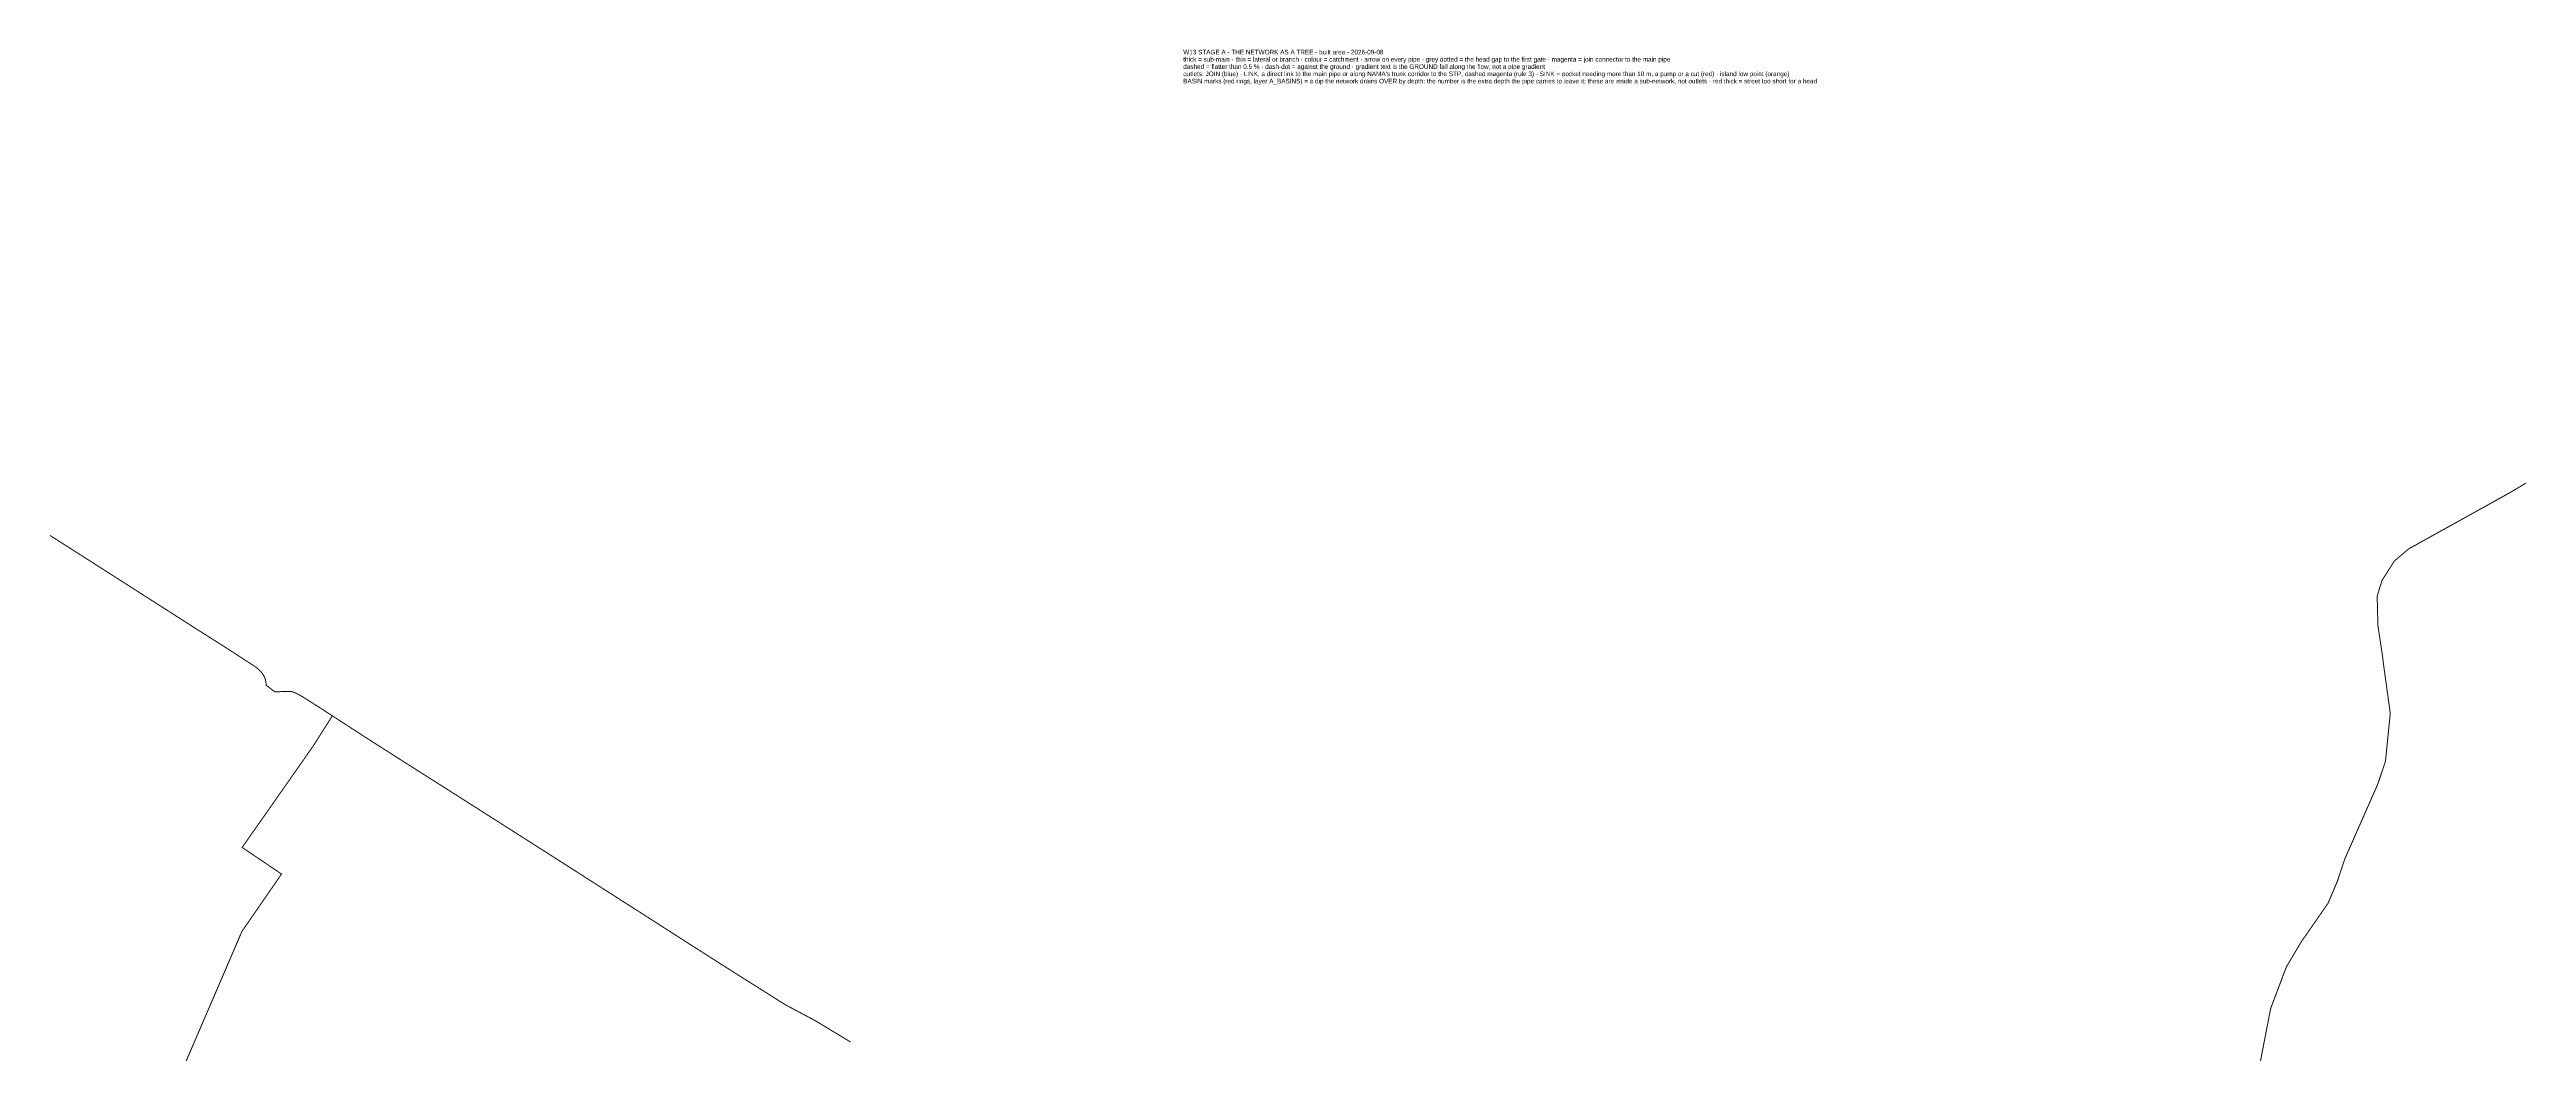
# Model space of a CAD drawing. Header units: metres. Extents: x 441395 to 476894, y 2561381 to 2578972.
# Drawn here: x 441395 to 448916, y 2567965 to 2571014 of the extents above; entities that cross this region are included whole.
import ezdxf

# ---------------------------------------------------------------- set-up
doc = ezdxf.new("R2010")
doc.units = ezdxf.units.M
doc.header["$LTSCALE"] = 8
doc.layers.add('A_MAIN_PIPE', color=5, linetype='Continuous')
doc.layers.add('A_TITLE', color=7, linetype='Continuous')

msp = doc.modelspace()

# ---------------------------------------------------------------- linework, layer by layer
at = {"layer": 'A_MAIN_PIPE', "color": 5, "const_width": 3}
for points in [[(448914.5, 2569697.3), (448864.1, 2569667.3), (448705.5, 2569579.3), (448558, 2569497.4), (448514.8, 2569460.5), (448477.6, 2569402.2), (448462.7, 2569354), (448465, 2569264.9), (448479, 2569171.1), (448482, 2569146.6), (448490.9, 2569082.2), (448499.3, 2569021.7), (448502.5, 2568998.3), (448487.9, 2568852.1), (448486.5, 2568848.3), (448464.2, 2568782.4), (448391.3, 2568617), (448364, 2568555.1), (448341.9, 2568488.1), (448313.5, 2568421.4), (448230.8, 2568302.1), (448187, 2568228.2), (448187, 2568228.2), (448139.3, 2568102), (448139.3, 2568101.9), (448105.9, 2567930)], [(441396.2, 2569538.4), (441398.6, 2569536.8), (441406.3, 2569531.9), (441416.4, 2569525.5), (441426.5, 2569519), (441436.6, 2569512.6), (441446.8, 2569506.1), (441456.9, 2569499.7), (441466.7, 2569493.4), (441476.8, 2569486.9), (441486.9, 2569480.5), (441497, 2569474), (441507.1, 2569467.6), (441517.3, 2569461.1), (441772.3, 2569298.1), (441782.4, 2569291.6), (441792.5, 2569285.2), (441799.9, 2569280.5), (441802.6, 2569278.7), (441812.7, 2569272.3), (441822.8, 2569265.8), (441833, 2569259.3), (441840.9, 2569254.2), (441851.1, 2569247.8), (441861.2, 2569241.4), (441871.4, 2569235), (441881.5, 2569228.5), (441891.6, 2569222.1), (441901.8, 2569215.7), (441911.9, 2569209.3), (441922.1, 2569202.9), (441931.2, 2569197.1), (441941.2, 2569190.6), (441951.2, 2569184.1), (441961.3, 2569177.5), (441971.4, 2569171), (441981.4, 2569164.5), (441991.5, 2569157.9), (442001.5, 2569151.4), (442011.6, 2569144.8), (442013.2, 2569143.8), (442017.1, 2569141.2), (442020.8, 2569138.6), (442024.3, 2569136), (442027.3, 2569133.5), (442030.6, 2569130.6), (442033.5, 2569127.6), (442036.5, 2569124.4), (442038.4, 2569122.1), (442041.9, 2569117.7), (442044.1, 2569114.5), (442045.1, 2569112.8), (442047.5, 2569107.8), (442049, 2569103.8), (442050, 2569101.3), (442050.5, 2569098.7), (442051.1, 2569095.5), (442051.4, 2569094.1), (442051.8, 2569091.9), (442052.1, 2569089.1), (442052.2, 2569087.9), (442052.3, 2569085.9), (442052.3, 2569083.7), (442078.6, 2569063.5), (442126.5, 2569064.9), (442130.6, 2569063.9), (442134.1, 2569062.9), (442135.8, 2569062.4), (442140.8, 2569060.4), (442144.1, 2569058.9), (442148.8, 2569056.6), (442151.1, 2569055.3), (442154.7, 2569053.3), (442158.3, 2569051.3), (442161.7, 2569049.3), (442181.8, 2569036.7), (442191.9, 2569030.3), (442202.1, 2569023.8), (442212.2, 2569017.4), (442213.2, 2569016.8), (442223.2, 2569010.3), (442233.3, 2569003.7), (442243.3, 2568997.2), (442253.4, 2568990.6), (442263.4, 2568984.1), (442273.5, 2568977.6), (442274.8, 2568976.7), (442284.9, 2568970.2), (442295, 2568963.7), (442305, 2568957.1), (442315.1, 2568950.6), (442325.2, 2568944.1), (442335.3, 2568937.6), (442336.6, 2568936.7), (442346.7, 2568930.2), (442355.3, 2568924.6), (442356.8, 2568923.7), (442366.8, 2568917.2), (442376.9, 2568910.7), (442385.2, 2568905.4), (442388, 2568903.6), (442398.1, 2568897.2), (442408.2, 2568890.7), (442418.3, 2568884.2), (442428.5, 2568877.8), (442438.6, 2568871.3), (442448.7, 2568864.9), (442458.8, 2568858.4), (442460.5, 2568857.3), (442470.7, 2568850.9), (442480.8, 2568844.5), (442490.9, 2568838.1), (442501.1, 2568831.6), (442511.2, 2568825.2), (442521.3, 2568818.8), (442522.6, 2568817.9), (442532.8, 2568811.5), (442542.9, 2568805.1), (442553, 2568798.7), (442563.2, 2568792.3), (442572.7, 2568786.2), (442582.8, 2568779.8), (442593, 2568773.4), (442594, 2568772.7), (442604.1, 2568766.3), (442614.2, 2568759.9), (442624.4, 2568753.4), (442634.5, 2568747), (442644.6, 2568740.6), (442646.8, 2568739.2), (442657, 2568732.7), (442667.1, 2568726.3), (442677.2, 2568719.8), (442687.3, 2568713.4), (442697.5, 2568707), (442707.6, 2568700.5), (442708.9, 2568699.7), (442719, 2568693.2), (442729.1, 2568686.8), (442739.3, 2568680.3), (442749.4, 2568673.9), (442759.5, 2568667.4), (442769.6, 2568661), (442779.7, 2568654.5), (442789.9, 2568648.1), (442800, 2568641.6), (442810.1, 2568635.2), (442820.3, 2568628.7), (442830.4, 2568622.2), (442832.9, 2568620.6), (442843.1, 2568614.2), (442853.2, 2568607.7), (442863.3, 2568601.3), (442873.4, 2568594.8), (442883.5, 2568588.4), (442893.6, 2568581.9), (442894.9, 2568581.1), (442905.1, 2568574.6), (442915.2, 2568568.2), (442925.3, 2568561.7), (442935.4, 2568555.2), (442945.5, 2568548.8), (442955.6, 2568542.3), (442956.9, 2568541.5), (442967, 2568535), (442977.2, 2568528.6), (442979.2, 2568527.2), (442989.4, 2568520.8), (442999.5, 2568514.3), (443009.6, 2568507.9), (443018.9, 2568501.9), (443029, 2568495.4), (443039.1, 2568489), (443049.3, 2568482.5), (443059.4, 2568476), (443069.5, 2568469.6), (443079.6, 2568463.1), (443080.9, 2568462.3), (443091, 2568455.8), (443101.1, 2568449.4), (443111.2, 2568442.9), (443121.3, 2568436.4), (443131.4, 2568430), (443141.5, 2568423.5), (443142.8, 2568422.7), (443152.9, 2568416.2), (443163.1, 2568409.7), (443173.2, 2568403.2), (443183.3, 2568396.8), (443193.4, 2568390.3), (443203.5, 2568383.8), (443204.8, 2568383), (443214.9, 2568376.5), (443225, 2568370), (443235.1, 2568363.6), (443245.2, 2568357.1), (443255.3, 2568350.6), (443260.2, 2568347.5), (443270.3, 2568341), (443280.4, 2568334.5), (443290.5, 2568328.1), (443300.6, 2568321.6), (443310.7, 2568315.1), (443320.8, 2568308.6), (443328.6, 2568303.6), (443338.7, 2568297.1), (443348.9, 2568290.7), (443359, 2568284.2), (443369.1, 2568277.7), (443379.2, 2568271.3), (443389.3, 2568264.8), (443390.6, 2568264), (443400.8, 2568257.5), (443410.9, 2568251.1), (443421, 2568244.7), (443431.1, 2568238.2), (443441.3, 2568231.8), (443451.4, 2568225.4), (443461.5, 2568218.9), (443471.6, 2568212.5), (443479.6, 2568207.4), (443489.8, 2568201), (443499.9, 2568194.6), (443510.1, 2568188.2), (443514.9, 2568185.2), (443525.1, 2568178.8), (443535.2, 2568172.4), (443545.4, 2568166), (443555.5, 2568159.6), (443565.7, 2568153.2), (443575.8, 2568146.8), (443577.1, 2568146), (443587.3, 2568139.6), (443597.4, 2568133.2), (443607.5, 2568126.7), (443617.6, 2568120.3), (443627.8, 2568113.9), (443722.3, 2568063.5), (443826.7, 2568000.2)], [(442253.4, 2568990.6), (442194.9, 2568898.3), (441979.6, 2568591), (442013, 2568568.4), (442036.1, 2568552.8), (442082.5, 2568521.4), (442099.2, 2568510.1), (442057.6, 2568449.9), (442026.1, 2568404.4), (441994, 2568357.9), (441979.1, 2568336.4), (441723.9, 2567743.3), (441490.8, 2567284.4)]]:
    msp.add_lwpolyline(points, dxfattribs=at)

# ---------------------------------------------------------------- texts
at = {"layer": 'A_TITLE'}
for s, p in [('W13 STAGE A - THE NETWORK AS A TREE - built area - 2026-09-08', (444837.3, 2570999.2)), ('thick = sub-main · thin = lateral or branch · colour = catchment · arrow on every pipe · grey dotted = the head gap to the first gate · magenta = join connector to the main pipe', (444837.3, 2570977.2)), ('dashed = flatter than 0.5 % · dash-dot = against the ground · gradient text is the GROUND fall along the flow, not a pipe gradient', (444837.3, 2570955.2)), ("outlets: JOIN (blue) · LINK, a direct link to the main pipe or along NAMA's trunk corridor to the STP, dashed magenta (rule 3) · SINK = pocket needing more than 10 m, a pump or a cut (red) · island low point (orange)", (444837.3, 2570933.2)), ('BASIN marks (red rings, layer A_BASINS) = a dip the network drains OVER by depth: the number is the extra depth the pipe carries to leave it; these are inside a sub-network, not outlets · red thick = street too short for a head', (444837.3, 2570911.2))]:
    msp.add_text(s, height=14, dxfattribs=at).set_placement(p)

doc.saveas('drawing.dxf')
